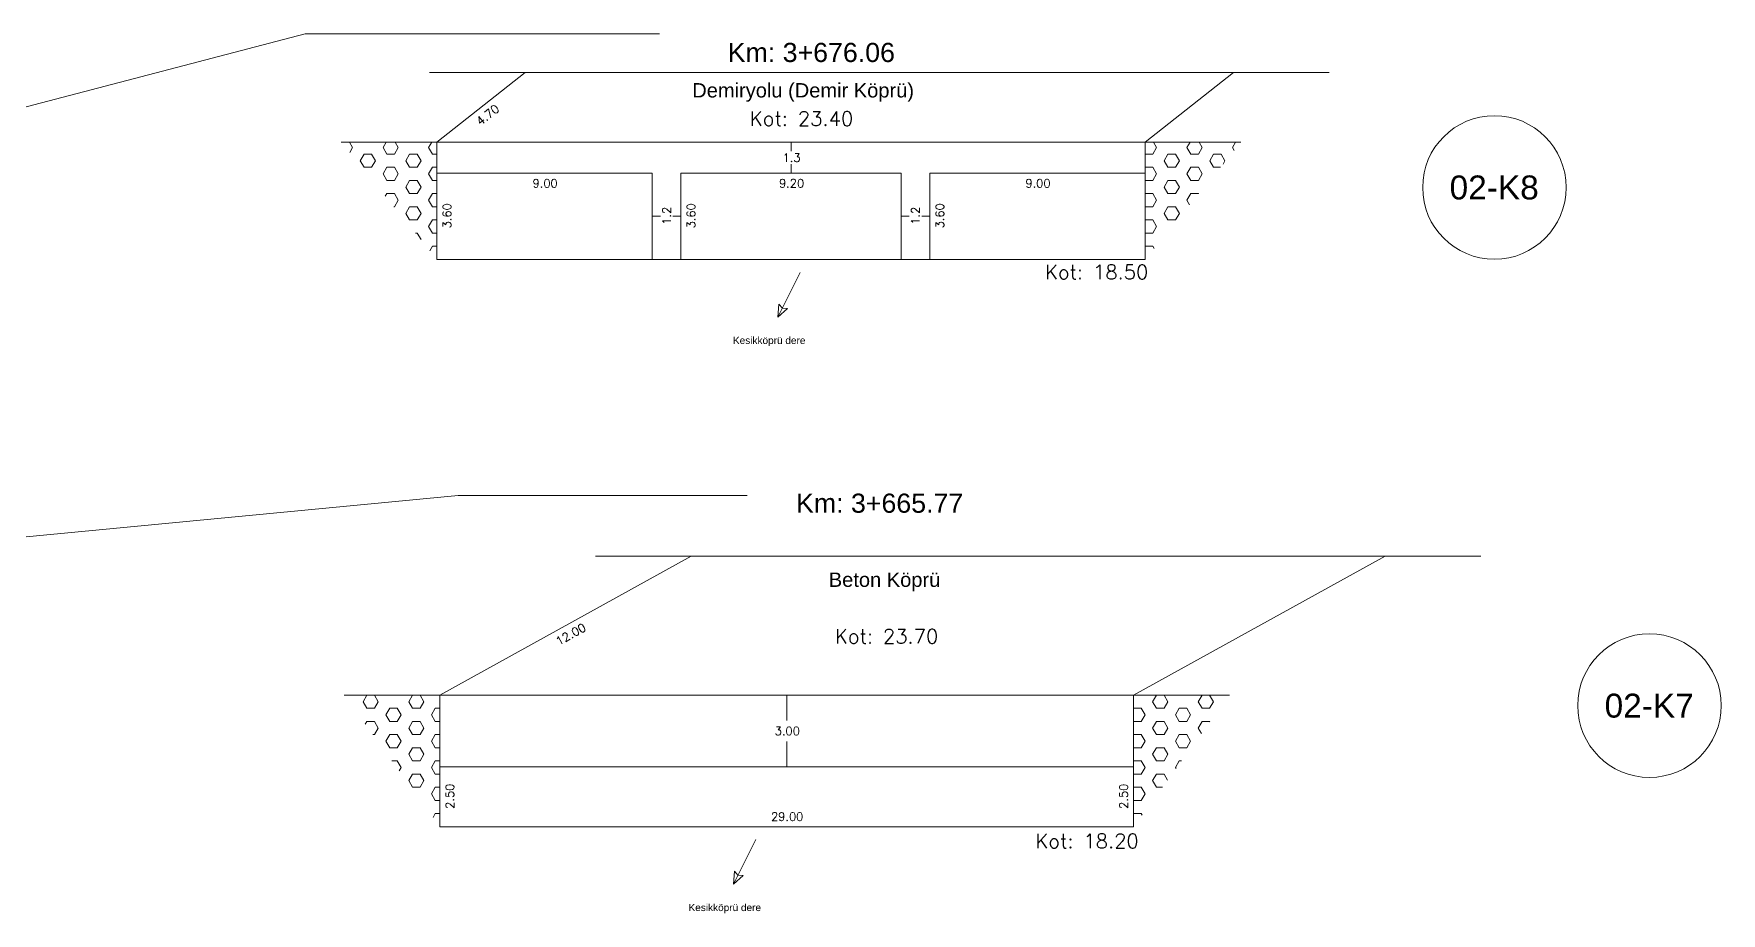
# Model space of a CAD drawing. Header units: millimetres. Extents: x 652183 to 654897, y 4079385 to 4083244.
# Drawn here: x 654638.7 to 654709.2, y 4081758.2 to 4081794.9 of the extents above; entities that cross this region are included whole.
import ezdxf

# ---------------------------------------------------------------- set-up
doc = ezdxf.new("R2010")
doc.units = ezdxf.units.MM
doc.layers.add('KOPRU_ROL', color=2, linetype='Continuous', lineweight=0)
doc.layers.add('KOPRU_ROLEVE', color=3, linetype='Continuous', lineweight=0)
doc.styles.add('STYLE0', font='romans__.ttf')
doc.styles.add('STYLE1', font='arial.ttf')

msp = doc.modelspace()

# ---------------------------------------------------------------- linework, layer by layer
at = {"layer": 'KOPRU_ROL', "lineweight": 0}
for p, q in [((654597.008, 4081781.085, 22.47), (654650.053, 4081794.938, 21.708)), ((654650.053, 4081794.938, 21.708), (654664.853, 4081794.938, 21.89)), ((654670.355, 4081790.41), (654670.355, 4081790.03)), ((654670.355, 4081789.11), (654670.355, 4081789.49)), ((654664.555, 4081787.31), (654664.895, 4081787.31)), ((654665.755, 4081787.31), (654665.415, 4081787.31)), ((654674.955, 4081787.31), (654675.295, 4081787.31)), ((654676.155, 4081787.31), (654675.815, 4081787.31)), ((654669.806, 4081783.098), (654670.739, 4081784.964)), ((654669.806, 4081783.098), (654669.847, 4081783.636)), ((654669.847, 4081783.636), (654669.994, 4081783.476)), ((654670.211, 4081783.455), (654669.806, 4081783.098)), ((654669.994, 4081783.476), (654670.211, 4081783.455)), ((654599.14, 4081770.192, 22.162), (654656.446, 4081775.638, 21.726)), ((654656.446, 4081775.638, 21.726), (654668.523, 4081775.638, 22.101)), ((654670.175, 4081767.303), (654670.175, 4081766.243)), ((654670.175, 4081764.303), (654670.175, 4081765.363)), ((654667.95, 4081759.402), (654668.883, 4081761.268)), ((654667.95, 4081759.402), (654667.992, 4081759.94)), ((654668.355, 4081759.758), (654667.95, 4081759.402)), ((654667.992, 4081759.94), (654668.138, 4081759.779)), ((654668.138, 4081759.779), (654668.355, 4081759.758))]:
    msp.add_line(p, q, dxfattribs=at)
for centre in [(654699.754, 4081788.515), (654706.233, 4081766.862)]:
    msp.add_circle(centre, 3, dxfattribs=at)
at = {"layer": 'KOPRU_ROLEVE', "lineweight": 0}
for p, q in [((654655.246, 4081793.319, 21.736), (654692.846, 4081793.319, 22.143)), ((654655.555, 4081790.409, 21.67), (654659.246, 4081793.319, 21.659)), ((654685.155, 4081790.409, 21.67), (654688.846, 4081793.319, 21.659)), ((654651.555, 4081790.409, 21.736), (654689.155, 4081790.409, 22.143)), ((654652.031, 4081790.184, 21.736), (654651.901, 4081790.409, 21.736)), ((654651.91, 4081789.974, 21.736), (654652.031, 4081790.184, 21.736)), ((654652.349, 4081789.634, 21.736), (654652.507, 4081789.909, 21.736)), ((654652.507, 4081789.909, 21.736), (654652.825, 4081789.909, 21.736)), ((654652.984, 4081789.634, 21.736), (654652.825, 4081789.909, 21.736)), ((654653.301, 4081790.184, 21.736), (654653.431, 4081790.409, 21.736)), ((654653.46, 4081789.909, 21.736), (654653.301, 4081790.184, 21.736)), ((654653.46, 4081789.909, 21.736), (654653.777, 4081789.909, 21.736)), ((654653.777, 4081789.909, 21.736), (654653.936, 4081790.184, 21.736)), ((654653.936, 4081790.184, 21.736), (654653.806, 4081790.409, 21.736)), ((654654.254, 4081789.634, 21.736), (654654.412, 4081789.909, 21.736)), ((654654.412, 4081789.909, 21.736), (654654.73, 4081789.909, 21.736)), ((654654.889, 4081789.634, 21.736), (654654.73, 4081789.909, 21.736)), ((654655.206, 4081790.184, 21.736), (654655.336, 4081790.409, 21.736)), ((654655.365, 4081789.909, 21.736), (654655.206, 4081790.184, 21.736)), ((654655.365, 4081789.909, 21.736), (654655.555, 4081789.909, 21.736)), ((654655.555, 4081789.109, 21.736), (654655.555, 4081790.409, 21.736)), ((654685.155, 4081790.409, 22.143), (654685.155, 4081789.109, 22.143)), ((654685.155, 4081789.909, 22.143), (654685.473, 4081789.909, 22.143)), ((654685.473, 4081789.909, 22.143), (654685.631, 4081790.184, 22.143)), ((654685.631, 4081790.184, 22.143), (654685.501, 4081790.409, 22.143)), ((654685.949, 4081789.634, 22.143), (654686.108, 4081789.909, 22.143)), ((654686.108, 4081789.909, 22.143), (654686.425, 4081789.909, 22.143)), ((654686.584, 4081789.634, 22.143), (654686.425, 4081789.909, 22.143)), ((654686.901, 4081790.184, 22.143), (654687.032, 4081790.409, 22.143)), ((654687.06, 4081789.909, 22.143), (654686.901, 4081790.184, 22.143)), ((654687.06, 4081789.909, 22.143), (654687.378, 4081789.909, 22.143)), ((654687.378, 4081789.909, 22.143), (654687.536, 4081790.184, 22.143)), ((654687.536, 4081790.184, 22.143), (654687.406, 4081790.409, 22.143)), ((654687.854, 4081789.634, 22.143), (654688.013, 4081789.909, 22.143)), ((654688.013, 4081789.909, 22.143), (654688.33, 4081789.909, 22.143)), ((654688.489, 4081789.634, 22.143), (654688.33, 4081789.909, 22.143)), ((654688.806, 4081790.184, 22.143), (654688.937, 4081790.409, 22.143)), ((654688.875, 4081790.066, 22.143), (654688.806, 4081790.184, 22.143)), ((654652.507, 4081789.359, 21.736), (654652.349, 4081789.634, 21.736)), ((654652.507, 4081789.359, 21.736), (654652.825, 4081789.359, 21.736)), ((654652.825, 4081789.359, 21.736), (654652.984, 4081789.634, 21.736)), ((654653.301, 4081789.084, 21.736), (654653.46, 4081789.359, 21.736)), ((654653.46, 4081789.359, 21.736), (654653.777, 4081789.359, 21.736)), ((654653.936, 4081789.084, 21.736), (654653.777, 4081789.359, 21.736)), ((654654.412, 4081789.359, 21.736), (654654.254, 4081789.634, 21.736)), ((654654.412, 4081789.359, 21.736), (654654.73, 4081789.359, 21.736)), ((654654.73, 4081789.359, 21.736), (654654.889, 4081789.634, 21.736)), ((654655.206, 4081789.084, 21.736), (654655.365, 4081789.359, 21.736)), ((654655.365, 4081789.359, 21.736), (654655.555, 4081789.359, 21.736)), ((654685.155, 4081789.359, 22.143), (654685.473, 4081789.359, 22.143)), ((654685.631, 4081789.084, 22.143), (654685.473, 4081789.359, 22.143)), ((654686.108, 4081789.359, 22.143), (654685.949, 4081789.634, 22.143)), ((654686.108, 4081789.359, 22.143), (654686.425, 4081789.359, 22.143)), ((654686.425, 4081789.359, 22.143), (654686.584, 4081789.634, 22.143)), ((654686.901, 4081789.084, 22.143), (654687.06, 4081789.359, 22.143)), ((654687.06, 4081789.359, 22.143), (654687.378, 4081789.359, 22.143)), ((654687.536, 4081789.084, 22.143), (654687.378, 4081789.359, 22.143)), ((654688.013, 4081789.359, 22.143), (654687.854, 4081789.634, 22.143)), ((654688.013, 4081789.359, 22.143), (654688.298, 4081789.359, 22.143)), ((654688.409, 4081789.495, 22.143), (654688.489, 4081789.634, 22.143)), ((654653.46, 4081788.809, 21.736), (654653.301, 4081789.084, 21.736)), ((654653.46, 4081788.809, 21.736), (654653.777, 4081788.809, 21.736)), ((654653.777, 4081788.809, 21.736), (654653.936, 4081789.084, 21.736)), ((654654.254, 4081788.534, 21.736), (654654.412, 4081788.809, 21.736)), ((654654.412, 4081788.259, 21.736), (654654.254, 4081788.534, 21.736)), ((654654.412, 4081788.809, 21.736), (654654.73, 4081788.809, 21.736)), ((654654.889, 4081788.534, 21.736), (654654.73, 4081788.809, 21.736)), ((654654.73, 4081788.259, 21.736), (654654.889, 4081788.534, 21.736)), ((654655.365, 4081788.809, 21.736), (654655.206, 4081789.084, 21.736)), ((654655.365, 4081788.809, 21.736), (654655.555, 4081788.809, 21.736)), ((654655.555, 4081789.109, 21.736), (654664.555, 4081789.109, 21.859)), ((654655.555, 4081785.509, 21.736), (654655.555, 4081789.109, 21.736)), ((654664.555, 4081785.509, 21.736), (654664.555, 4081789.109, 21.736)), ((654665.755, 4081785.509, 21.736), (654665.755, 4081789.109, 21.736)), ((654665.755, 4081789.109, 21.876), (654674.955, 4081789.109, 22.002)), ((654674.955, 4081785.509, 21.736), (654674.955, 4081789.109, 21.736)), ((654676.155, 4081785.509, 21.736), (654676.155, 4081789.109, 21.736)), ((654676.155, 4081789.109, 22.019), (654685.155, 4081789.109, 22.143)), ((654685.155, 4081789.109, 22.143), (654685.155, 4081785.509, 22.143)), ((654685.155, 4081788.809, 22.143), (654685.473, 4081788.809, 22.143)), ((654685.473, 4081788.809, 22.143), (654685.631, 4081789.084, 22.143)), ((654685.949, 4081788.534, 22.143), (654686.108, 4081788.809, 22.143)), ((654686.108, 4081788.259, 22.143), (654685.949, 4081788.534, 22.143)), ((654686.108, 4081788.809, 22.143), (654686.425, 4081788.809, 22.143)), ((654686.584, 4081788.534, 22.143), (654686.425, 4081788.809, 22.143)), ((654686.425, 4081788.259, 22.143), (654686.584, 4081788.534, 22.143)), ((654687.06, 4081788.809, 22.143), (654686.901, 4081789.084, 22.143)), ((654687.06, 4081788.809, 22.143), (654687.378, 4081788.809, 22.143)), ((654687.378, 4081788.809, 22.143), (654687.536, 4081789.084, 22.143)), ((654653.398, 4081788.152, 21.736), (654653.46, 4081788.259, 21.736)), ((654653.46, 4081788.259, 21.736), (654653.777, 4081788.259, 21.736)), ((654653.936, 4081787.984, 21.736), (654653.777, 4081788.259, 21.736)), ((654653.777, 4081787.709, 21.736), (654653.936, 4081787.984, 21.736)), ((654654.412, 4081788.259, 21.736), (654654.73, 4081788.259, 21.736)), ((654655.206, 4081787.984, 21.736), (654655.365, 4081788.259, 21.736)), ((654655.365, 4081787.709, 21.736), (654655.206, 4081787.984, 21.736)), ((654655.365, 4081788.259, 21.736), (654655.555, 4081788.259, 21.736)), ((654685.155, 4081788.259, 22.143), (654685.473, 4081788.259, 22.143)), ((654685.631, 4081787.984, 22.143), (654685.473, 4081788.259, 22.143)), ((654685.473, 4081787.709, 22.143), (654685.631, 4081787.984, 22.143)), ((654686.108, 4081788.259, 22.143), (654686.425, 4081788.259, 22.143)), ((654686.901, 4081787.984, 22.143), (654687.06, 4081788.259, 22.143)), ((654687.015, 4081787.787, 22.143), (654686.901, 4081787.984, 22.143)), ((654687.06, 4081788.259, 22.143), (654687.378, 4081788.259, 22.143)), ((654687.387, 4081788.243, 22.143), (654687.378, 4081788.259, 22.143)), ((654653.759, 4081787.709, 21.736), (654653.777, 4081787.709, 21.736)), ((654654.254, 4081787.434, 21.736), (654654.412, 4081787.709, 21.736)), ((654654.412, 4081787.159, 21.736), (654654.254, 4081787.434, 21.736)), ((654654.412, 4081787.709, 21.736), (654654.73, 4081787.709, 21.736)), ((654654.412, 4081787.159, 21.736), (654654.73, 4081787.159, 21.736)), ((654654.889, 4081787.434, 21.736), (654654.73, 4081787.709, 21.736)), ((654654.73, 4081787.159, 21.736), (654654.889, 4081787.434, 21.736)), ((654655.206, 4081786.884, 21.736), (654655.365, 4081787.159, 21.736)), ((654655.365, 4081787.709, 21.736), (654655.555, 4081787.709, 21.736)), ((654655.365, 4081787.159, 21.736), (654655.555, 4081787.159, 21.736)), ((654685.155, 4081787.709, 22.143), (654685.473, 4081787.709, 22.143)), ((654685.155, 4081787.159, 22.143), (654685.473, 4081787.159, 22.143)), ((654685.631, 4081786.884, 22.143), (654685.473, 4081787.159, 22.143)), ((654685.949, 4081787.434, 22.143), (654686.108, 4081787.709, 22.143)), ((654686.108, 4081787.159, 22.143), (654685.949, 4081787.434, 22.143)), ((654686.108, 4081787.709, 22.143), (654686.425, 4081787.709, 22.143)), ((654686.108, 4081787.159, 22.143), (654686.425, 4081787.159, 22.143)), ((654686.584, 4081787.434, 22.143), (654686.425, 4081787.709, 22.143)), ((654686.425, 4081787.159, 22.143), (654686.584, 4081787.434, 22.143)), ((654654.657, 4081786.609, 21.736), (654654.73, 4081786.609, 21.736)), ((654654.889, 4081786.334, 21.736), (654654.73, 4081786.609, 21.736)), ((654655.365, 4081786.609, 21.736), (654655.206, 4081786.884, 21.736)), ((654655.365, 4081786.609, 21.736), (654655.555, 4081786.609, 21.736)), ((654685.155, 4081786.609, 22.143), (654685.473, 4081786.609, 22.143)), ((654685.473, 4081786.609, 22.143), (654685.631, 4081786.884, 22.143)), ((654655.258, 4081785.873, 21.736), (654655.365, 4081786.059, 21.736)), ((654655.365, 4081786.059, 21.736), (654655.555, 4081786.059, 21.736)), ((654685.155, 4081786.059, 22.143), (654685.473, 4081786.059, 22.143)), ((654685.527, 4081785.965, 22.143), (654685.473, 4081786.059, 22.143)), ((654655.555, 4081785.509, 21.736), (654664.555, 4081785.509, 21.859)), ((654664.555, 4081785.509, 21.859), (654665.755, 4081785.509, 21.876)), ((654665.755, 4081785.509, 21.876), (654674.955, 4081785.509, 22.002)), ((654674.955, 4081785.509, 22.002), (654676.155, 4081785.509, 22.019)), ((654676.155, 4081785.509, 22.019), (654685.155, 4081785.509, 22.143)), ((654655.675, 4081767.303, 21.779), (654666.18, 4081773.104, 21.993)), ((654662.179, 4081773.104, 21.779), (654699.18, 4081773.104, 22.124)), ((654684.675, 4081767.303, 21.779), (654695.18, 4081773.104, 21.993)), ((654651.675, 4081767.303, 21.779), (654688.675, 4081767.303, 22.124)), ((654651.676, 4081767.302, 21.779), (654651.992, 4081767.302, 21.779)), ((654652.469, 4081767.027, 21.779), (654652.627, 4081767.302, 21.779)), ((654652.627, 4081767.302, 21.779), (654652.945, 4081767.302, 21.779)), ((654653.104, 4081767.027, 21.779), (654652.945, 4081767.302, 21.779)), ((654653.58, 4081767.302, 21.779), (654653.897, 4081767.302, 21.779)), ((654654.374, 4081767.027, 21.779), (654654.532, 4081767.302, 21.779)), ((654654.532, 4081767.302, 21.779), (654654.85, 4081767.302, 21.779)), ((654655.009, 4081767.027, 21.779), (654654.85, 4081767.302, 21.779)), ((654655.485, 4081767.302, 21.779), (654655.675, 4081767.302, 21.779)), ((654655.675, 4081764.303, 21.779), (654655.675, 4081767.303, 21.779)), ((654684.675, 4081767.303, 22.124), (654684.675, 4081764.303, 22.124)), ((654684.675, 4081767.302, 22.124), (654684.993, 4081767.302, 22.124)), ((654685.469, 4081767.027, 22.124), (654685.628, 4081767.302, 22.124)), ((654685.628, 4081767.302, 22.124), (654685.945, 4081767.302, 22.124)), ((654686.104, 4081767.027, 22.124), (654685.945, 4081767.302, 22.124)), ((654686.58, 4081767.302, 22.124), (654686.898, 4081767.302, 22.124)), ((654687.374, 4081767.027, 22.124), (654687.533, 4081767.302, 22.124)), ((654687.533, 4081767.302, 22.124), (654687.85, 4081767.302, 22.124)), ((654688.009, 4081767.027, 22.124), (654687.85, 4081767.302, 22.124)), ((654688.485, 4081767.302, 22.124), (654688.675, 4081767.302, 22.124)), ((654652.627, 4081766.752, 21.779), (654652.469, 4081767.027, 21.779)), ((654652.627, 4081766.752, 21.779), (654652.945, 4081766.752, 21.779)), ((654652.945, 4081766.752, 21.779), (654653.104, 4081767.027, 21.779)), ((654653.421, 4081766.477, 21.779), (654653.58, 4081766.752, 21.779)), ((654653.58, 4081766.752, 21.779), (654653.897, 4081766.752, 21.779)), ((654654.056, 4081766.477, 21.779), (654653.897, 4081766.752, 21.779)), ((654654.532, 4081766.752, 21.779), (654654.374, 4081767.027, 21.779)), ((654654.532, 4081766.752, 21.779), (654654.85, 4081766.752, 21.779)), ((654654.85, 4081766.752, 21.779), (654655.009, 4081767.027, 21.779)), ((654655.326, 4081766.477, 21.779), (654655.485, 4081766.752, 21.779)), ((654655.485, 4081766.752, 21.779), (654655.675, 4081766.752, 21.779)), ((654684.675, 4081766.752, 22.124), (654684.993, 4081766.752, 22.124)), ((654685.151, 4081766.477, 22.124), (654684.993, 4081766.752, 22.124)), ((654685.628, 4081766.752, 22.124), (654685.469, 4081767.027, 22.124)), ((654685.628, 4081766.752, 22.124), (654685.945, 4081766.752, 22.124)), ((654685.945, 4081766.752, 22.124), (654686.104, 4081767.027, 22.124)), ((654686.421, 4081766.477, 22.124), (654686.58, 4081766.752, 22.124)), ((654686.58, 4081766.752, 22.124), (654686.898, 4081766.752, 22.124)), ((654687.056, 4081766.477, 22.124), (654686.898, 4081766.752, 22.124)), ((654687.533, 4081766.752, 22.124), (654687.374, 4081767.027, 22.124)), ((654687.533, 4081766.752, 22.124), (654687.85, 4081766.752, 22.124)), ((654687.85, 4081766.752, 22.124), (654688.009, 4081767.027, 22.124)), ((654652.56, 4081766.086, 21.779), (654652.627, 4081766.202, 21.779)), ((654652.627, 4081766.202, 21.779), (654652.945, 4081766.202, 21.779)), ((654653.104, 4081765.927, 21.779), (654652.945, 4081766.202, 21.779)), ((654652.945, 4081765.652, 21.779), (654653.104, 4081765.927, 21.779)), ((654653.58, 4081766.202, 21.779), (654653.421, 4081766.477, 21.779)), ((654653.58, 4081766.202, 21.779), (654653.897, 4081766.202, 21.779)), ((654653.897, 4081766.202, 21.779), (654654.056, 4081766.477, 21.779)), ((654654.374, 4081765.927, 21.779), (654654.532, 4081766.202, 21.779)), ((654654.532, 4081765.652, 21.779), (654654.374, 4081765.927, 21.779)), ((654654.532, 4081766.202, 21.779), (654654.85, 4081766.202, 21.779)), ((654655.009, 4081765.927, 21.779), (654654.85, 4081766.202, 21.779)), ((654654.85, 4081765.652, 21.779), (654655.009, 4081765.927, 21.779)), ((654655.485, 4081766.202, 21.779), (654655.326, 4081766.477, 21.779)), ((654655.485, 4081766.202, 21.779), (654655.675, 4081766.202, 21.779)), ((654684.675, 4081766.202, 22.124), (654684.993, 4081766.202, 22.124)), ((654684.993, 4081766.202, 22.124), (654685.151, 4081766.477, 22.124)), ((654685.469, 4081765.927, 22.124), (654685.628, 4081766.202, 22.124)), ((654685.628, 4081765.652, 22.124), (654685.469, 4081765.927, 22.124)), ((654685.628, 4081766.202, 22.124), (654685.945, 4081766.202, 22.124)), ((654686.104, 4081765.927, 22.124), (654685.945, 4081766.202, 22.124)), ((654685.945, 4081765.652, 22.124), (654686.104, 4081765.927, 22.124)), ((654686.58, 4081766.202, 22.124), (654686.421, 4081766.477, 22.124)), ((654686.58, 4081766.202, 22.124), (654686.898, 4081766.202, 22.124)), ((654686.898, 4081766.202, 22.124), (654687.056, 4081766.477, 22.124)), ((654687.374, 4081765.927, 22.124), (654687.533, 4081766.202, 22.124)), ((654687.507, 4081765.697, 22.124), (654687.374, 4081765.927, 22.124)), ((654687.533, 4081766.202, 22.124), (654687.85, 4081766.202, 22.124)), ((654687.861, 4081766.184, 22.124), (654687.85, 4081766.202, 22.124)), ((654652.875, 4081765.652, 21.779), (654652.945, 4081765.652, 21.779)), ((654653.421, 4081765.377, 21.779), (654653.58, 4081765.652, 21.779)), ((654653.58, 4081765.103, 21.779), (654653.421, 4081765.377, 21.779)), ((654653.58, 4081765.652, 21.779), (654653.897, 4081765.652, 21.779)), ((654654.056, 4081765.377, 21.779), (654653.897, 4081765.652, 21.779)), ((654653.897, 4081765.103, 21.779), (654654.056, 4081765.377, 21.779)), ((654654.532, 4081765.652, 21.779), (654654.85, 4081765.652, 21.779)), ((654655.326, 4081765.377, 21.779), (654655.485, 4081765.652, 21.779)), ((654655.485, 4081765.103, 21.779), (654655.326, 4081765.377, 21.779)), ((654655.485, 4081765.652, 21.779), (654655.675, 4081765.652, 21.779)), ((654684.675, 4081765.652, 22.124), (654684.993, 4081765.652, 22.124)), ((654685.151, 4081765.377, 22.124), (654684.993, 4081765.652, 22.124)), ((654684.993, 4081765.103, 22.124), (654685.151, 4081765.377, 22.124)), ((654685.628, 4081765.652, 22.124), (654685.945, 4081765.652, 22.124)), ((654686.421, 4081765.377, 22.124), (654686.58, 4081765.652, 22.124)), ((654686.58, 4081765.103, 22.124), (654686.421, 4081765.377, 22.124)), ((654686.58, 4081765.652, 22.124), (654686.898, 4081765.652, 22.124)), ((654687.056, 4081765.377, 22.124), (654686.898, 4081765.652, 22.124)), ((654686.898, 4081765.103, 22.124), (654687.056, 4081765.377, 22.124)), ((654653.58, 4081765.103, 21.779), (654653.897, 4081765.103, 21.779)), ((654653.675, 4081764.553, 21.779), (654653.897, 4081764.553, 21.779)), ((654654.056, 4081764.278, 21.779), (654653.897, 4081764.553, 21.779)), ((654654.374, 4081764.828, 21.779), (654654.532, 4081765.103, 21.779)), ((654654.532, 4081764.553, 21.779), (654654.374, 4081764.828, 21.779)), ((654654.532, 4081765.103, 21.779), (654654.85, 4081765.103, 21.779)), ((654654.532, 4081764.553, 21.779), (654654.85, 4081764.553, 21.779)), ((654655.009, 4081764.828, 21.779), (654654.85, 4081765.103, 21.779)), ((654654.85, 4081764.553, 21.779), (654655.009, 4081764.828, 21.779)), ((654655.326, 4081764.278, 21.779), (654655.485, 4081764.553, 21.779)), ((654655.485, 4081765.103, 21.779), (654655.675, 4081765.103, 21.779)), ((654655.485, 4081764.553, 21.779), (654655.675, 4081764.553, 21.779)), ((654684.675, 4081765.103, 22.124), (654684.993, 4081765.103, 22.124)), ((654684.675, 4081764.553, 22.124), (654684.993, 4081764.553, 22.124)), ((654685.151, 4081764.278, 22.124), (654684.993, 4081764.553, 22.124)), ((654685.469, 4081764.828, 22.124), (654685.628, 4081765.103, 22.124)), ((654685.628, 4081764.553, 22.124), (654685.469, 4081764.828, 22.124)), ((654685.628, 4081765.103, 22.124), (654685.945, 4081765.103, 22.124)), ((654685.628, 4081764.553, 22.124), (654685.945, 4081764.553, 22.124)), ((654686.104, 4081764.828, 22.124), (654685.945, 4081765.103, 22.124)), ((654685.945, 4081764.553, 22.124), (654686.104, 4081764.828, 22.124)), ((654686.421, 4081764.278, 22.124), (654686.58, 4081764.553, 22.124)), ((654686.58, 4081765.103, 22.124), (654686.898, 4081765.103, 22.124)), ((654686.58, 4081764.553, 22.124), (654686.675, 4081764.553, 22.124)), ((654653.976, 4081764.139, 21.779), (654654.056, 4081764.278, 21.779)), ((654654.374, 4081763.728, 21.779), (654654.532, 4081764.003, 21.779)), ((654654.532, 4081764.003, 21.779), (654654.85, 4081764.003, 21.779)), ((654655.009, 4081763.728, 21.779), (654654.85, 4081764.003, 21.779)), ((654655.485, 4081764.003, 21.779), (654655.326, 4081764.278, 21.779)), ((654655.485, 4081764.003, 21.779), (654655.675, 4081764.003, 21.779)), ((654655.675, 4081764.303, 21.779), (654684.675, 4081764.303, 22.124)), ((654655.675, 4081761.803, 21.779), (654655.675, 4081764.303, 21.779)), ((654684.675, 4081764.303, 22.124), (654684.675, 4081761.803, 22.124)), ((654684.675, 4081764.003, 22.124), (654684.993, 4081764.003, 22.124)), ((654684.993, 4081764.003, 22.124), (654685.151, 4081764.278, 22.124)), ((654685.469, 4081763.728, 22.124), (654685.628, 4081764.003, 22.124)), ((654685.628, 4081764.003, 22.124), (654685.945, 4081764.003, 22.124)), ((654686.091, 4081763.75, 22.124), (654685.945, 4081764.003, 22.124)), ((654686.445, 4081764.237, 22.124), (654686.421, 4081764.278, 22.124)), ((654654.532, 4081763.453, 21.779), (654654.374, 4081763.728, 21.779)), ((654654.532, 4081763.453, 21.779), (654654.85, 4081763.453, 21.779)), ((654654.85, 4081763.453, 21.779), (654655.009, 4081763.728, 21.779)), ((654655.326, 4081763.178, 21.779), (654655.485, 4081763.453, 21.779)), ((654655.485, 4081762.903, 21.779), (654655.326, 4081763.178, 21.779)), ((654655.485, 4081763.453, 21.779), (654655.675, 4081763.453, 21.779)), ((654684.675, 4081763.453, 22.124), (654684.993, 4081763.453, 22.124)), ((654685.151, 4081763.178, 22.124), (654684.993, 4081763.453, 22.124)), ((654684.993, 4081762.903, 22.124), (654685.151, 4081763.178, 22.124)), ((654685.628, 4081763.453, 22.124), (654685.469, 4081763.728, 22.124)), ((654685.628, 4081763.453, 22.124), (654685.875, 4081763.453, 22.124)), ((654655.392, 4081762.192, 21.779), (654655.485, 4081762.353, 21.779)), ((654655.485, 4081762.903, 21.779), (654655.675, 4081762.903, 21.779)), ((654655.485, 4081762.353, 21.779), (654655.675, 4081762.353, 21.779)), ((654684.675, 4081762.903, 22.124), (654684.993, 4081762.903, 22.124)), ((654684.675, 4081762.353, 22.124), (654684.993, 4081762.353, 22.124)), ((654685.029, 4081762.29, 22.124), (654684.993, 4081762.353, 22.124)), ((654655.675, 4081761.803, 21.779), (654684.675, 4081761.803, 22.124))]:
    msp.add_line(p, q, dxfattribs=at)

# ---------------------------------------------------------------- texts
at = {"layer": 'KOPRU_ROL', "lineweight": 0}
for s, height, rotation, style, p in [('Km: 3+676.06', 0.80001, 0.00002, 'STYLE1', (654667.708, 4081793.757)), ('Demiryolu (Demir Köprü)', 0.6, 0.00002, 'STYLE1', (654666.226, 4081792.275)), ('4.70', 0.35, 398.2541, 'STYLE0', (654657.374, 4081791.086)), ('Kot: 23.40', 0.6, 0.00002, 'STYLE0', (654668.634, 4081791.095)), ('1.3', 0.35, 0.00002, 'STYLE0', (654670.005, 4081789.585)), ('9.00', 0.35, 360.00004, 'STYLE0', (654659.552, 4081788.515)), ('9.20', 0.35, 360.00004, 'STYLE0', (654669.852, 4081788.515)), ('9.00', 0.35, 360.00004, 'STYLE0', (654680.152, 4081788.515)), ('02-K8', 1, 0.00002, 'STYLE1', (654697.879, 4081788.015)), ('3.60', 0.35, 450.00002, 'STYLE0', (654656.15, 4081786.806)), ('3.60', 0.35, 450.00002, 'STYLE0', (654666.35, 4081786.806)), ('3.60', 0.35, 450.00002, 'STYLE0', (654676.75, 4081786.806)), ('1.2', 0.35, 90.00002, 'STYLE0', (654665.33, 4081786.96)), ('1.2', 0.35, 90.00002, 'STYLE0', (654675.73, 4081786.96)), ('Kot: 18.50', 0.6, 0.00002, 'STYLE0', (654680.968, 4081784.679)), ('Kesikköprü dere', 0.3, 0.00002, 'STYLE1', (654667.928, 4081781.974)), ('Km: 3+665.77', 0.80001, 0.00002, 'STYLE1', (654670.563, 4081774.922)), ('Beton Köprü', 0.6, 0.00002, 'STYLE1', (654671.933, 4081771.825)), ('12.00', 0.35, 388.91124, 'STYLE0', (654660.641, 4081769.366)), ('Kot: 23.70', 0.6, 0.00002, 'STYLE0', (654672.189, 4081769.461)), ('02-K7', 1, 0.00002, 'STYLE1', (654704.358, 4081766.362)), ('3.00', 0.35, 0.00002, 'STYLE0', (654669.672, 4081765.628)), ('2.50', 0.35, 450.00002, 'STYLE0', (654656.27, 4081762.55)), ('2.50', 0.35, 90.00002, 'STYLE0', (654684.43, 4081762.55)), ('29.00', 0.35, 0.00002, 'STYLE0', (654669.519, 4081762.048)), ('Kot: 18.20', 0.6, 0.00002, 'STYLE0', (654680.569, 4081760.903)), ('Kesikköprü dere', 0.3, 0.00002, 'STYLE1', (654666.072, 4081758.277))]:
    msp.add_text(s, height=height, rotation=rotation, dxfattribs=dict(at, style=style)).set_placement(p)

doc.saveas('drawing.dxf')
